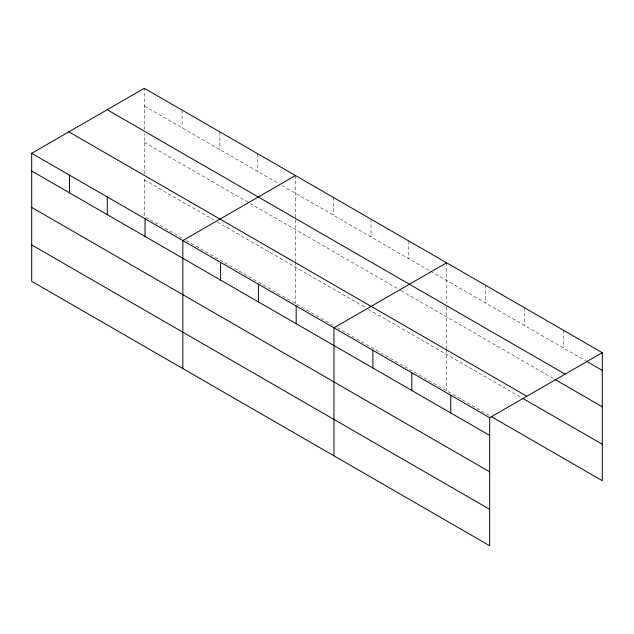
<?xml version="1.0" encoding="UTF-8"?>
<svg xmlns="http://www.w3.org/2000/svg" width="634" height="634" viewBox="0 0 634 634"><rect width="100%" height="100%" fill="white"/><g stroke="black" fill="none" stroke-linecap="round" stroke-linejoin="round"><path stroke-width="0.48" stroke-dasharray="3.17 2.38" d="M144.33 173.97L144.33 133.536M144.33 129.605L144.33 88.277M144.33 105.997L278.667 183.551M282.027 185.493L429.797 270.805M430.637 271.289L585.372 360.627M144.33 142.388L249.281 202.983M250.121 203.466L400.411 290.237M401.251 290.721L554.061 378.95M144.33 179.89L214.023 220.125M217.375 222.066L365.152 307.379M368.505 309.321L521.061 397.391M182.117 238.099L144.33 216.289L144.33 177.916M186.309 240.524L333.246 325.353M337.439 327.778L490.597 416.205M563.372 330.211L563.372 347.923M524.445 307.736L524.445 325.448M485.517 285.26L485.517 302.973M446.59 262.785L446.59 303.123M446.59 307.062L446.59 348.478M446.59 349.461L446.59 390.798M408.811 240.975L408.811 258.688M371.025 219.158L371.025 236.87M333.246 197.348L333.246 215.061M295.46 175.531L295.46 218.825M295.46 219.808L295.46 261.224M295.46 262.207L295.46 303.543M257.681 153.721L257.681 171.434M219.895 131.904L219.895 149.616M182.117 110.094L182.117 127.806"/><path stroke-width="0.95" d="M489.67 471.823L489.67 417.711L31.7 153.309L31.7 281.314L489.67 545.723L489.67 471.823L31.7 207.421M491.445 416.689L602.3 480.691L602.3 352.686L144.33 88.277L31.7 153.309M295.46 175.531L182.83 240.563L182.83 368.568M446.59 262.785L333.959 327.818L333.959 455.822M489.67 417.711L602.3 352.686M586.22 361.118L602.3 370.399M107.162 109.737L565.132 374.139M554.909 379.433L602.3 406.798M68.868 131.848L526.838 396.25M522.757 398.374L602.3 444.299M31.7 171.022L489.67 435.423M31.7 244.922L489.67 509.324M450.742 395.236L450.742 412.948M411.815 372.76L411.815 390.481M372.887 350.285L372.887 368.005M296.173 306L296.173 323.712M258.395 284.19L258.395 301.903M220.608 262.373L220.608 280.085M145.043 218.746L145.043 236.458M107.265 196.936L107.265 214.649M69.478 175.119L69.478 192.831"/></g></svg>
